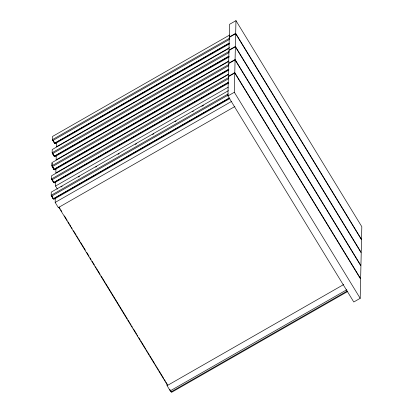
<?xml version="1.0" encoding="UTF-8"?>
<svg xmlns="http://www.w3.org/2000/svg" width="413" height="413" viewBox="0 0 413 413"><rect width="100%" height="100%" fill="white"/><g stroke="black" fill="none" stroke-linecap="round" stroke-linejoin="round"><path stroke-width="0.62" d="M229.406 98.082L53.292 198.947L51.604 196.18L51.186 195.282L51.258 192.112L228.379 90.69M228.663 82.352L53.664 182.577L51.976 179.81L51.558 178.917L51.63 175.742L228.75 74.319M228.848 69.338L53.964 169.48L52.275 166.713L51.857 165.819L51.93 162.645L229.045 61.222M229.143 56.24L54.263 156.382L52.57 153.621L52.152 152.722L52.224 149.552L228.787 48.45M229.551 43.066L54.557 143.29L52.869 140.523L52.451 139.625L52.523 136.455L229.643 35.033M52.172 166.274L52.245 163.228M52.301 180.073L53.112 181.245M52.601 166.826L54.501 169.882L228.828 70.06M53.189 140.787L54.273 142.397M53.292 198.947L51.506 195.741M53.664 182.577L228.554 82.28M53.964 169.48L52.41 166.775M54.263 156.382L52.472 153.177M54.557 143.29L228.885 43.313M234.899 106.502L58.336 207.61L55.172 202.422L55.27 198.126M57.443 189.164L55.543 186.051L55.641 181.643M55.941 168.55L55.838 172.954L228.487 74.092M56.235 155.453L56.137 159.862L228.787 60.995M56.519 142.986L56.431 146.765L229.638 47.583M346.812 289.74L170.249 390.843L167.084 385.659L167.11 384.431M227.924 95.94L228.358 76.71L234.775 73.034L360.621 279.09L360.188 298.32L353.771 301.996L227.924 95.94L234.336 92.269L234.775 73.034M234.785 72.626L235.074 59.937L228.657 63.612L228.368 76.297L234.785 72.626L360.632 278.677L360.921 265.993L235.074 59.937M235.08 59.529L235.369 46.839L228.952 50.515L228.663 63.204L235.08 59.529L360.931 265.585L361.22 252.895L235.369 46.839M235.379 46.432L235.668 33.747L229.251 37.418L228.962 50.107L235.379 46.432L361.225 252.488L361.514 239.798L235.668 33.747M235.678 33.334L235.962 20.65L229.545 24.326L229.261 37.01L235.678 33.334L361.525 239.39L361.814 226.706L235.962 20.65M52.451 139.625L229.571 38.203M52.869 140.523L229.427 39.421M229.421 43.871L55.094 143.693L52.771 140.084M52.152 152.722L229.272 51.3M52.57 153.621L229.132 52.518M54.263 156.233L228.59 56.411M229.122 56.968L54.8 156.79L52.895 153.729L54.242 155.933M51.857 165.819L228.972 64.397M52.275 166.713L228.833 65.61M53.969 169.325L228.291 69.503M51.558 178.917L228.678 77.489M51.976 179.81L228.539 78.707M228.528 83.158L54.206 182.98L51.878 179.371M55.543 186.051L228.193 87.189M61.036 186.944L62.157 186.304M78.356 177.027L79.477 176.387M95.677 167.11L96.797 166.47M118.025 154.312L119.145 153.672M135.35 144.39L136.466 143.75M152.671 134.473L153.786 133.833M175.019 121.675L176.134 121.035M192.339 111.758L193.454 111.118M201.838 106.317L203.511 105.356M51.186 195.282L228.306 93.859M51.604 196.18L228.167 95.078M53.298 198.792L229.298 98.01M229.834 98.568L53.835 199.35L51.93 196.443M55.172 202.422L231.729 101.319M167.084 385.659L343.642 284.557M169.712 389.557L171.121 391.865L347.121 291.082M347.545 291.568L171.545 392.35L171.121 391.865M54.542 142.836L54.779 143.11M54.186 169.304L52.869 167.265M53.649 182.128L53.891 182.396M53.277 198.493L53.52 198.767M171.23 391.767L169.743 389.454M234.336 92.269L360.188 298.32M59.049 207.068L60.133 208.849M60.726 209.819L61.816 211.601M64.418 215.86L65.848 218.209M66.095 218.611L67.195 220.408M68.109 221.905L69.214 223.712M69.787 224.657L70.891 226.463M71.464 227.403L72.136 228.503M73.478 230.702L74.929 233.071M75.156 233.448L76.271 235.271M76.833 236.195L78.289 238.575M78.847 239.494L79.967 241.326M80.525 242.24L81.986 244.63M82.208 244.986L84.004 247.934M84.221 248.285L85.346 250.133M86.694 252.338L87.365 253.437M87.577 253.778L89.048 256.189M90.055 257.841L91.061 259.493M92.073 261.145L93.617 263.67M93.751 263.897L94.427 264.996M95.434 266.648L96.105 267.748M96.637 268.62L98.124 271.052M98.315 271.367L98.986 272.466M99.13 272.704L100.142 274.356M101.149 276.003L102.677 278.512M102.832 278.76L103.503 279.859M103.684 280.159L105.181 282.611M105.697 283.457L107.199 285.915M107.38 286.204L108.051 287.303M108.211 287.567L109.729 290.05M109.889 290.318L111.742 293.349M111.908 293.617L112.579 294.722M112.749 294.996L114.262 297.474M114.427 297.742L116.28 300.778M116.44 301.041L117.111 302.14M117.287 302.424L118.789 304.887M118.965 305.181L120.802 308.186M120.983 308.48L121.654 309.585M121.809 309.833L123.337 312.336M123.487 312.579L126.171 316.977M126.363 317.287L127.374 318.939M128.045 320.039L129.527 322.47M130.059 323.343L131.205 325.222M131.742 326.094L132.413 327.199M133.425 328.846L135.237 331.815M135.438 332.15L136.579 334.014M137.121 334.902L137.792 336.006M138.804 337.653L140.27 340.059M140.818 340.957L142.284 343.353M142.5 343.709L144.297 346.652M144.519 347.013L145.639 348.851M146.197 349.765L147.317 351.597M147.88 352.516L149.33 354.896M149.898 355.82L151.344 358.195M151.576 358.572L154.699 363.688M155.278 364.627L156.377 366.434M156.955 367.379L158.396 369.733M158.974 370.683L160.409 373.032M160.657 373.435L163.765 378.525M164.353 379.49L165.443 381.271M166.031 382.242L167.12 384.023M58.775 207.264L167.363 385.055M51.93 196.289L53.009 198.054"/></g></svg>
